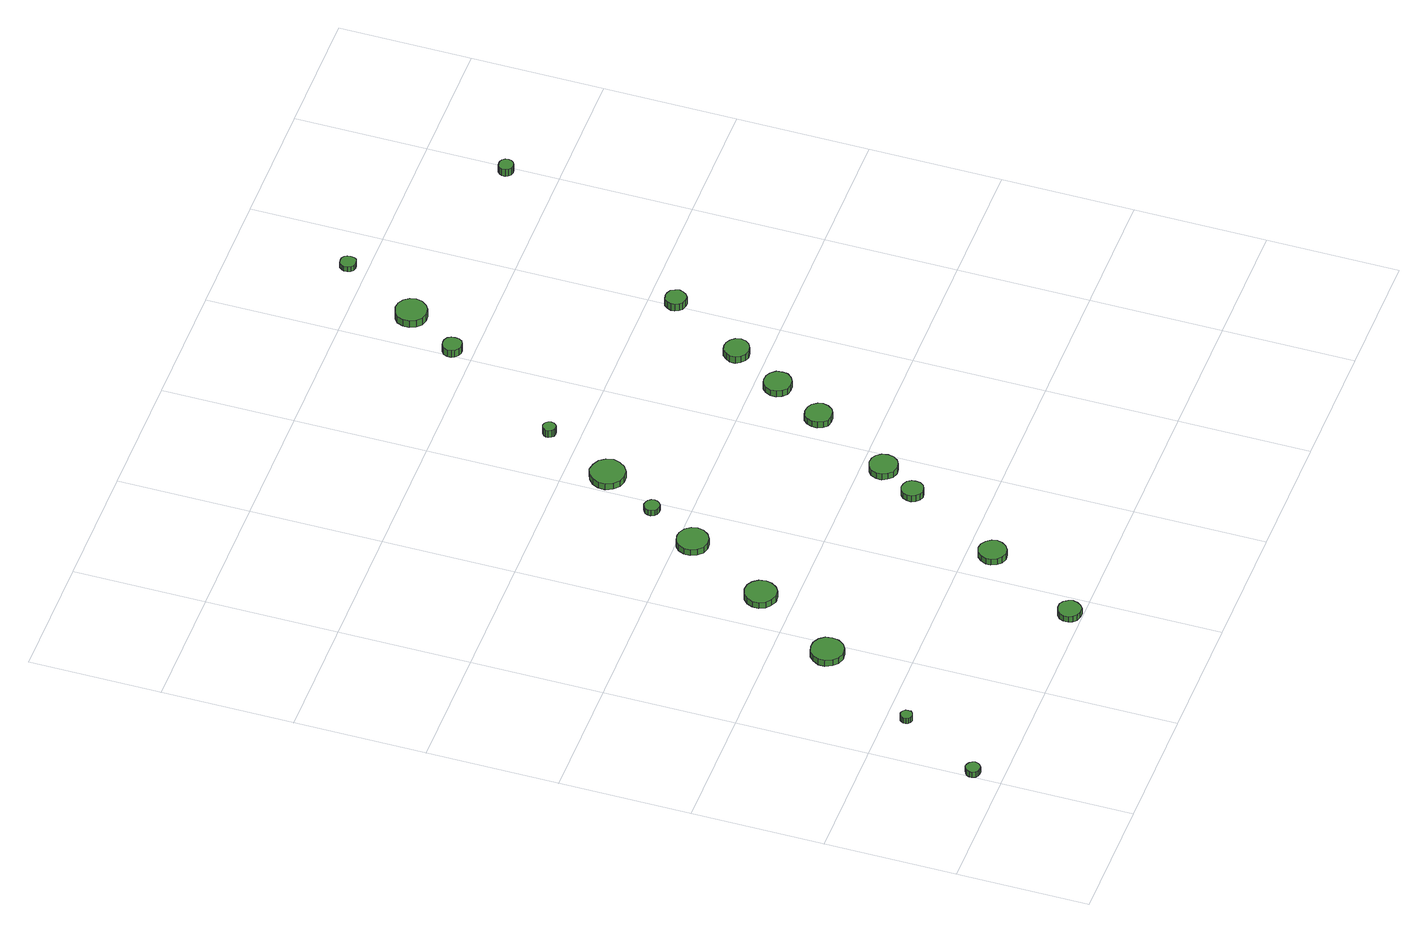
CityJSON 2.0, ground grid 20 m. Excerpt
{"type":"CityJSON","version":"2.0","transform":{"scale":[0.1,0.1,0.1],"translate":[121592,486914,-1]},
"CityObjects":{
"tree1":{"type":"SolitaryVegetationObject","attributes":{"function":"something"},"geometry":[{"type":"MultiSurface","lod":"1","boundaries":[[[0,1,2,3,4,5,6,7,8,9,10,11,12,13,14]],[[15,16,17,18,19,20,21,22,23,24,25,26,27,28,29]],[[0,29,28,1]],[[1,28,27,2]],[[2,27,26,3]],[[3,26,25,4]],[[4,25,24,5]],[[5,24,23,6]],[[6,23,22,7]],[[7,22,21,8]],[[8,21,20,9]],[[9,20,19,10]],[[10,19,18,11]],[[11,18,17,12]],[[12,17,16,13]],[[13,16,15,14]],[[14,15,29,0]]]}]},
"tree2":{"type":"SolitaryVegetationObject","attributes":{"function":"something"},"geometry":[{"type":"MultiSurface","lod":"1","boundaries":[[[30,31,32,33,34,35,36,37,38,39,40,41,42,43,44]],[[45,46,47,48,49,50,51,52,53,54,55,56,57,58,59]],[[30,59,58,31]],[[31,58,57,32]],[[32,57,56,33]],[[33,56,55,34]],[[34,55,54,35]],[[35,54,53,36]],[[36,53,52,37]],[[37,52,51,38]],[[38,51,50,39]],[[39,50,49,40]],[[40,49,48,41]],[[41,48,47,42]],[[42,47,46,43]],[[43,46,45,44]],[[44,45,59,30]]]}]},
"tree3":{"type":"SolitaryVegetationObject","attributes":{"function":"something"},"geometry":[{"type":"MultiSurface","lod":"1","boundaries":[[[60,61,62,63,64,65,66,67,68,69,70,71,72,73,74]],[[75,76,77,78,79,80,81,82,83,84,85,86,87,88,89]],[[60,89,88,61]],[[61,88,87,62]],[[62,87,86,63]],[[63,86,85,64]],[[64,85,84,65]],[[65,84,83,66]],[[66,83,82,67]],[[67,82,81,68]],[[68,81,80,69]],[[69,80,79,70]],[[70,79,78,71]],[[71,78,77,72]],[[72,77,76,73]],[[73,76,75,74]],[[74,75,89,60]]]}]},
"tree4":{"type":"SolitaryVegetationObject","attributes":{"function":"something"},"geometry":[{"type":"MultiSurface","lod":"1","boundaries":[[[90,91,92,93,94,95,96,97,98,99,100,101,102,103,104]],[[105,106,107,108,109,110,111,112,113,114,115,116,117,118,119]],[[90,119,118,91]],[[91,118,117,92]],[[92,117,116,93]],[[93,116,115,94]],[[94,115,114,95]],[[95,114,113,96]],[[96,113,112,97]],[[97,112,111,98]],[[98,111,110,99]],[[99,110,109,100]],[[100,109,108,101]],[[101,108,107,102]],[[102,107,106,103]],[[103,106,105,104]],[[104,105,119,90]]]}]},
"tree5":{"type":"SolitaryVegetationObject","attributes":{"function":"something"},"geometry":[{"type":"MultiSurface","lod":"1","boundaries":[[[120,121,122,123,124,125,126,127,128,129,130,131,132,133,134]],[[135,136,137,138,139,140,141,142,143,144,145,146,147,148,149]],[[120,149,148,121]],[[121,148,147,122]],[[122,147,146,123]],[[123,146,145,124]],[[124,145,144,125]],[[125,144,143,126]],[[126,143,142,127]],[[127,142,141,128]],[[128,141,140,129]],[[129,140,139,130]],[[130,139,138,131]],[[131,138,137,132]],[[132,137,136,133]],[[133,136,135,134]],[[134,135,149,120]]]}]},
"tree6":{"type":"SolitaryVegetationObject","attributes":{"function":"something"},"geometry":[{"type":"MultiSurface","lod":"1","boundaries":[[[150,151,152,153,154,155,156,157,158,159,160,161,162,163,164]],[[165,166,167,168,169,170,171,172,173,174,175,176,177,178,179]],[[150,179,178,151]],[[151,178,177,152]],[[152,177,176,153]],[[153,176,175,154]],[[154,175,174,155]],[[155,174,173,156]],[[156,173,172,157]],[[157,172,171,158]],[[158,171,170,159]],[[159,170,169,160]],[[160,169,168,161]],[[161,168,167,162]],[[162,167,166,163]],[[163,166,165,164]],[[164,165,179,150]]]}]},
"tree7":{"type":"SolitaryVegetationObject","attributes":{"function":"something"},"geometry":[{"type":"MultiSurface","lod":"1","boundaries":[[[180,181,182,183,184,185,186,187,188,189,190,191,192,193,194]],[[195,196,197,198,199,200,201,202,203,204,205,206,207,208,209]],[[180,209,208,181]],[[181,208,207,182]],[[182,207,206,183]],[[183,206,205,184]],[[184,205,204,185]],[[185,204,203,186]],[[186,203,202,187]],[[187,202,201,188]],[[188,201,200,189]],[[189,200,199,190]],[[190,199,198,191]],[[191,198,197,192]],[[192,197,196,193]],[[193,196,195,194]],[[194,195,209,180]]]}]},
"tree8":{"type":"SolitaryVegetationObject","attributes":{"function":"something"},"geometry":[{"type":"MultiSurface","lod":"1","boundaries":[[[210,211,212,213,214,215,216,217,218,219,220,221,222,223,224]],[[225,226,227,228,229,230,231,232,233,234,235,236,237,238,239]],[[210,239,238,211]],[[211,238,237,212]],[[212,237,236,213]],[[213,236,235,214]],[[214,235,234,215]],[[215,234,233,216]],[[216,233,232,217]],[[217,232,231,218]],[[218,231,230,219]],[[219,230,229,220]],[[220,229,228,221]],[[221,228,227,222]],[[222,227,226,223]],[[223,226,225,224]],[[224,225,239,210]]]}]},
"tree9":{"type":"SolitaryVegetationObject","attributes":{"function":"something"},"geometry":[{"type":"MultiSurface","lod":"1","boundaries":[[[240,241,242,243,244,245,246,247,248,249,250,251,252,253,254]],[[255,256,257,258,259,260,261,262,263,264,265,266,267,268,269]],[[240,269,268,241]],[[241,268,267,242]],[[242,267,266,243]],[[243,266,265,244]],[[244,265,264,245]],[[245,264,263,246]],[[246,263,262,247]],[[247,262,261,248]],[[248,261,260,249]],[[249,260,259,250]],[[250,259,258,251]],[[251,258,257,252]],[[252,257,256,253]],[[253,256,255,254]],[[254,255,269,240]]]}]},
"tree10":{"type":"SolitaryVegetationObject","attributes":{"function":"something"},"geometry":[{"type":"MultiSurface","lod":"1","boundaries":[[[270,271,272,273,274,275,276,277,278,279,280,281,282,283,284]],[[285,286,287,288,289,290,291,292,293,294,295,296,297,298,299]],[[270,299,298,271]],[[271,298,297,272]],[[272,297,296,273]],[[273,296,295,274]],[[274,295,294,275]],[[275,294,293,276]],[[276,293,292,277]],[[277,292,291,278]],[[278,291,290,279]],[[279,290,289,280]],[[280,289,288,281]],[[281,288,287,282]],[[282,287,286,283]],[[283,286,285,284]],[[284,285,299,270]]]}]},
"tree11":{"type":"SolitaryVegetationObject","attributes":{"function":"something"},"geometry":[{"type":"MultiSurface","lod":"1","boundaries":[[[300,301,302,303,304,305,306,307,308,309,310,311,312,313,314]],[[315,316,317,318,319,320,321,322,323,324,325,326,327,328,329]],[[300,329,328,301]],[[301,328,327,302]],[[302,327,326,303]],[[303,326,325,304]],[[304,325,324,305]],[[305,324,323,306]],[[306,323,322,307]],[[307,322,321,308]],[[308,321,320,309]],[[309,320,319,310]],[[310,319,318,311]],[[311,318,317,312]],[[312,317,316,313]],[[313,316,315,314]],[[314,315,329,300]]]}]},
"tree12":{"type":"SolitaryVegetationObject","attributes":{"function":"something"},"geometry":[{"type":"MultiSurface","lod":"1","boundaries":[[[330,331,332,333,334,335,336,337,338,339,340,341,342,343,344]],[[345,346,347,348,349,350,351,352,353,354,355,356,357,358,359]],[[330,359,358,331]],[[331,358,357,332]],[[332,357,356,333]],[[333,356,355,334]],[[334,355,354,335]],[[335,354,353,336]],[[336,353,352,337]],[[337,352,351,338]],[[338,351,350,339]],[[339,350,349,340]],[[340,349,348,341]],[[341,348,347,342]],[[342,347,346,343]],[[343,346,345,344]],[[344,345,359,330]]]}]},
"tree13":{"type":"SolitaryVegetationObject","attributes":{"function":"something"},"geometry":[{"type":"MultiSurface","lod":"1","boundaries":[[[360,361,362,363,364,365,366,367,368,369,370,371,372,373,374]],[[375,376,377,378,379,380,381,382,383,384,385,386,387,388,389]],[[360,389,388,361]],[[361,388,387,362]],[[362,387,386,363]],[[363,386,385,364]],[[364,385,384,365]],[[365,384,383,366]],[[366,383,382,367]],[[367,382,381,368]],[[368,381,380,369]],[[369,380,379,370]],[[370,379,378,371]],[[371,378,377,372]],[[372,377,376,373]],[[373,376,375,374]],[[374,375,389,360]]]}]},
"tree14":{"type":"SolitaryVegetationObject","attributes":{"function":"something"},"geometry":[{"type":"MultiSurface","lod":"1","boundaries":[[[390,391,392,393,394,395,396,397,398,399,400,401,402,403,404]],[[405,406,407,408,409,410,411,412,413,414,415,416,417,418,419]],[[390,419,418,391]],[[391,418,417,392]],[[392,417,416,393]],[[393,416,415,394]],[[394,415,414,395]],[[395,414,413,396]],[[396,413,412,397]],[[397,412,411,398]],[[398,411,410,399]],[[399,410,409,400]],[[400,409,408,401]],[[401,408,407,402]],[[402,407,406,403]],[[403,406,405,404]],[[404,405,419,390]]]}]},
"tree15":{"type":"SolitaryVegetationObject","attributes":{"function":"something"},"geometry":[{"type":"MultiSurface","lod":"1","boundaries":[[[420,421,422,423,424,425,426,427,428,429,430,431,432,433,434]],[[435,436,437,438,439,440,441,442,443,444,445,446,447,448,449]],[[420,449,448,421]],[[421,448,447,422]],[[422,447,446,423]],[[423,446,445,424]],[[424,445,444,425]],[[425,444,443,426]],[[426,443,442,427]],[[427,442,441,428]],[[428,441,440,429]],[[429,440,439,430]],[[430,439,438,431]],[[431,438,437,432]],[[432,437,436,433]],[[433,436,435,434]],[[434,435,449,420]]]}]},
"tree16":{"type":"SolitaryVegetationObject","attributes":{"function":"something"},"geometry":[{"type":"MultiSurface","lod":"1","boundaries":[[[450,451,452,453,454,455,456,457,458,459,460,461,462,463,464]],[[465,466,467,468,469,470,471,472,473,474,475,476,477,478,479]],[[450,479,478,451]],[[451,478,477,452]],[[452,477,476,453]],[[453,476,475,454]],[[454,475,474,455]],[[455,474,473,456]],[[456,473,472,457]],[[457,472,471,458]],[[458,471,470,459]],[[459,470,469,460]],[[460,469,468,461]],[[461,468,467,462]],[[462,467,466,463]],[[463,466,465,464]],[[464,465,479,450]]]}]},
"tree17":{"type":"SolitaryVegetationObject","attributes":{"function":"something"},"geometry":[{"type":"MultiSurface","lod":"1","boundaries":[[[480,481,482,483,484,485,486,487,488,489,490,491,492,493,494]],[[495,496,497,498,499,500,501,502,503,504,505,506,507,508,509]],[[480,509,508,481]],[[481,508,507,482]],[[482,507,506,483]],[[483,506,505,484]],[[484,505,504,485]],[[485,504,503,486]],[[486,503,502,487]],[[487,502,501,488]],[[488,501,500,489]],[[489,500,499,490]],[[490,499,498,491]],[[491,498,497,492]],[[492,497,496,493]],[[493,496,495,494]],[[494,495,509,480]]]}]},
"tree18":{"type":"SolitaryVegetationObject","attributes":{"function":"something"},"geometry":[{"type":"MultiSurface","lod":"1","boundaries":[[[510,511,512,513,514,515,516,517,518,519,520,521,522,523,524]],[[525,526,527,528,529,530,531,532,533,534,535,536,537,538,539]],[[510,539,538,511]],[[511,538,537,512]],[[512,537,536,513]],[[513,536,535,514]],[[514,535,534,515]],[[515,534,533,516]],[[516,533,532,517]],[[517,532,531,518]],[[518,531,530,519]],[[519,530,529,520]],[[520,529,528,521]],[[521,528,527,522]],[[522,527,526,523]],[[523,526,525,524]],[[524,525,539,510]]]}]},
"tree19":{"type":"SolitaryVegetationObject","attributes":{"function":"something"},"geometry":[{"type":"MultiSurface","lod":"1","boundaries":[[[540,541,542,543,544,545,546,547,548,549,550,551,552,553,554]],[[555,556,557,558,559,560,561,562,563,564,565,566,567,568,569]],[[540,569,568,541]],[[541,568,567,542]],[[542,567,566,543]],[[543,566,565,544]],[[544,565,564,545]],[[545,564,563,546]],[[546,563,562,547]],[[547,562,561,548]],[[548,561,560,549]],[[549,560,559,550]],[[550,559,558,551]],[[551,558,557,552]],[[552,557,556,553]],[[553,556,555,554]],[[554,555,569,540]]]}]},
"tree20":{"type":"SolitaryVegetationObject","attributes":{"function":"something"},"geometry":[{"type":"MultiSurface","lod":"1","boundaries":[[[570,571,572,573,574,575,576,577,578,579,580,581,582,583,584]],[[585,586,587,588,589,590,591,592,593,594,595,596,597,598,599]],[[570,599,598,571]],[[571,598,597,572]],[[572,597,596,573]],[[573,596,595,574]],[[574,595,594,575]],[[575,594,593,576]],[[576,593,592,577]],[[577,592,591,578]],[[578,591,590,579]],[[579,590,589,580]],[[580,589,588,581]],[[581,588,587,582]],[[582,587,586,583]],[[583,586,585,584]],[[584,585,599,570]]]}]}
},
"vertices":[
[22,46,16],[21,50,16],[18,54,16],[14,56,16],[10,57,16],[6,55,16],[2,52,16],[0,48,16],[0,44,16],[2,39,16],[6,36,16],[10,35,16],[14,35,16],[18,38,16],[21,41,16],[21,41,6],[18,38,6],[14,35,6],[10,35,6],[6,36,6],[2,39,6],[0,44,6],[0,48,6],[2,52,6],[6,55,6],[10,57,6],[14,56,6],[18,54,6],[21,50,6],[22,46,6],
[94,171,16],[94,175,16],[91,178,16],[88,180,16],[85,180,16],[81,179,16],[78,176,16],[77,173,16],[77,169,16],[78,166,16],[81,163,16],[85,162,16],[88,163,16],[91,164,16],[94,167,16],[94,167,6],[91,164,6],[88,163,6],[85,162,6],[81,163,6],[78,166,6],[77,169,6],[77,173,6],[78,176,6],[81,179,6],[85,180,6],[88,180,6],[91,178,6],[94,175,6],[94,171,6],
[203,322,17],[201,332,17],[195,340,17],[186,345,17],[176,346,17],[166,343,17],[159,336,17],[154,327,17],[154,317,17],[159,307,17],[166,300,17],[176,297,17],[186,298,17],[195,303,17],[201,312,17],[201,312,6],[195,303,6],[186,298,6],[176,297,6],[166,300,6],[159,307,6],[154,317,6],[154,327,6],[159,336,6],[166,343,6],[176,346,6],[186,345,6],[195,340,6],[201,332,6],[203,322,6],
[387,20,16],[385,27,16],[381,33,16],[375,37,16],[367,37,16],[360,35,16],[355,30,16],[352,24,16],[352,16,16],[355,10,16],[360,5,16],[367,3,16],[375,3,16],[381,7,16],[385,13,16],[385,13,6],[381,7,6],[375,3,6],[367,3,6],[360,5,6],[355,10,6],[352,16,6],[352,24,6],[355,30,6],[360,35,6],[367,37,6],[375,37,6],[381,33,6],[385,27,6],[387,20,6],
[286,450,17],[284,460,17],[278,468,17],[270,473,17],[260,474,17],[250,471,17],[243,464,17],[239,455,17],[239,445,17],[243,436,17],[250,430,17],[260,426,17],[270,427,17],[278,432,17],[284,441,17],[284,441,6],[278,432,6],[270,427,6],[260,426,6],[250,430,6],[243,436,6],[239,445,6],[239,455,6],[243,464,6],[250,471,6],[260,474,6],[270,473,6],[278,468,6],[284,460,6],[286,450,6],
[471,163,17],[469,171,17],[464,178,17],[457,183,17],[448,184,17],[440,181,17],[434,175,17],[430,167,17],[430,159,17],[434,151,17],[440,145,17],[448,142,17],[457,143,17],[464,148,17],[469,155,17],[469,155,6],[464,148,6],[457,143,6],[448,142,6],[440,145,6],[434,151,6],[430,159,6],[430,167,6],[434,175,6],[440,181,6],[448,184,6],[457,183,6],[464,178,6],[469,171,6],[471,163,6],
[360,578,17],[358,587,17],[352,595,17],[343,600,17],[334,601,17],[324,598,17],[317,592,17],[313,583,17],[313,573,17],[317,564,17],[324,557,17],[334,554,17],[343,555,17],[352,560,17],[358,568,17],[358,568,6],[352,560,6],[343,555,6],[334,554,6],[324,557,6],[317,564,6],[313,573,6],[313,583,6],[317,592,6],[324,598,6],[334,601,6],[343,600,6],[352,595,6],[358,587,6],[360,578,6],
[397,655,16],[396,660,16],[393,664,16],[389,666,16],[384,667,16],[379,665,16],[376,662,16],[374,658,16],[374,653,16],[376,648,16],[379,645,16],[384,644,16],[389,644,16],[393,647,16],[396,651,16],[396,651,6],[393,647,6],[389,644,6],[384,644,6],[379,645,6],[376,648,6],[374,653,6],[374,658,6],[376,662,6],[379,665,6],[384,667,6],[389,666,6],[393,664,6],[396,660,6],[397,655,6],
[552,313,17],[551,319,17],[547,325,17],[541,328,17],[534,329,17],[528,327,17],[523,322,17],[520,316,17],[520,309,17],[523,303,17],[528,298,17],[534,296,17],[541,297,17],[547,300,17],[551,306,17],[551,306,6],[547,300,6],[541,297,6],[534,296,6],[528,298,6],[523,303,6],[520,309,6],[520,316,6],[523,322,6],[528,327,6],[534,329,6],[541,328,6],[547,325,6],[551,319,6],[552,313,6],
[458,737,17],[455,748,17],[449,757,17],[439,762,17],[428,764,17],[418,760,17],[410,753,17],[405,743,17],[405,732,17],[410,722,17],[418,714,17],[428,711,17],[439,712,17],[449,718,17],[455,727,17],[455,727,6],[449,718,6],[439,712,6],[428,711,6],[418,714,6],[410,722,6],[405,732,6],[405,743,6],[410,753,6],[418,760,6],[428,764,6],[439,762,6],[449,757,6],[455,748,6],[458,737,6],
[592,368,17],[590,377,17],[585,384,17],[578,388,17],[569,389,17],[560,386,17],[554,381,17],[550,372,17],[550,364,17],[554,356,17],[560,350,17],[569,347,17],[578,348,17],[585,352,17],[590,359,17],[590,359,6],[585,352,6],[578,348,6],[569,347,6],[560,350,6],[554,356,6],[550,364,6],[550,372,6],[554,381,6],[560,386,6],[569,389,6],[578,388,6],[585,384,6],[590,377,6],[592,368,6],
[502,846,19],[501,850,19],[499,853,19],[496,855,19],[492,856,19],[488,854,19],[485,852,19],[483,848,19],[483,844,19],[485,840,19],[488,837,19],[492,836,19],[496,837,19],[499,839,19],[501,842,19],[501,842,6],[499,839,6],[496,837,6],[492,836,6],[488,837,6],[485,840,6],[483,844,6],[483,848,6],[485,852,6],[488,854,6],[492,856,6],[496,855,6],[499,853,6],[501,850,6],[502,846,6],
[664,490,17],[662,498,17],[657,505,17],[650,509,17],[641,510,17],[633,508,17],[627,502,17],[624,494,17],[624,486,17],[627,478,17],[633,472,17],[641,470,17],[650,471,17],[657,475,17],[662,482,17],[662,482,6],[657,475,6],[650,471,6],[641,470,6],[633,472,6],[627,478,6],[624,486,6],[624,494,6],[627,502,6],[633,508,6],[641,510,6],[650,509,6],[657,505,6],[662,498,6],[664,490,6],
[708,566,17],[707,575,17],[701,582,17],[694,586,17],[685,587,17],[677,585,17],[671,579,17],[667,571,17],[667,562,17],[671,554,17],[677,548,17],[685,546,17],[694,547,17],[701,551,17],[707,558,17],[707,558,6],[701,551,6],[694,547,6],[685,546,6],[677,548,6],[671,554,6],[667,562,6],[667,571,6],[671,579,6],[677,585,6],[685,587,6],[694,586,6],[701,582,6],[707,575,6],[708,566,6],
[625,1032,20],[624,1038,20],[621,1043,20],[615,1046,20],[609,1046,20],[604,1045,20],[599,1041,20],[597,1035,20],[597,1029,20],[599,1024,20],[604,1020,20],[609,1018,20],[615,1018,20],[621,1021,20],[624,1026,20],[624,1026,7],[621,1021,7],[615,1018,7],[609,1018,7],[604,1020,7],[599,1024,7],[597,1029,7],[597,1035,7],[599,1041,7],[604,1045,7],[609,1046,7],[615,1046,7],[621,1043,7],[624,1038,7],[625,1032,7],
[754,644,18],[752,652,18],[747,658,18],[740,662,18],[732,663,18],[725,661,18],[719,655,18],[715,648,18],[715,640,18],[719,633,18],[725,627,18],[732,625,18],[740,626,18],[747,630,18],[752,636,18],[752,636,6],[747,630,6],[740,626,6],[732,625,6],[725,627,6],[719,633,6],[715,640,6],[715,648,6],[719,655,6],[725,661,6],[732,663,6],[740,662,6],[747,658,6],[752,652,6],[754,644,6],
[685,1111,19],[683,1120,19],[677,1128,19],[669,1133,19],[659,1134,19],[649,1131,19],[642,1125,19],[638,1116,19],[638,1106,19],[642,1097,19],[649,1090,19],[659,1087,19],[669,1088,19],[677,1093,19],[683,1101,19],[683,1101,6],[677,1093,6],[669,1088,6],[659,1087,6],[649,1090,6],[642,1097,6],[638,1106,6],[638,1116,6],[642,1125,6],[649,1131,6],[659,1134,6],[669,1133,6],[677,1128,6],[683,1120,6],[685,1111,6],
[817,758,24],[815,764,24],[812,770,24],[806,773,24],[800,774,24],[793,772,24],[789,767,24],[786,761,24],[786,755,24],[789,749,24],[793,745,24],[800,743,24],[806,743,24],[812,747,24],[815,752,24],[815,752,11],[812,747,11],[806,743,11],[800,743,11],[793,745,11],[789,749,11],[786,755,11],[786,761,11],[789,767,11],[793,772,11],[800,774,11],[806,773,11],[812,770,11],[815,764,11],[817,758,11],
[743,1229,16],[742,1234,16],[740,1238,16],[735,1241,16],[730,1241,16],[725,1240,16],[722,1236,16],[720,1232,16],[720,1227,16],[722,1222,16],[725,1219,16],[730,1217,16],[735,1218,16],[740,1220,16],[742,1224,16],[742,1224,7],[740,1220,7],[735,1218,7],[730,1217,7],[725,1219,7],[722,1222,7],[720,1227,7],[720,1232,7],[722,1236,7],[725,1240,7],[730,1241,7],[735,1241,7],[740,1238,7],[742,1234,7],[743,1229,7],
[1001,1077,22],[1000,1082,22],[997,1086,22],[993,1088,22],[989,1088,22],[984,1087,22],[981,1084,22],[979,1080,22],[979,1075,22],[981,1071,22],[984,1068,22],[989,1066,22],[993,1067,22],[997,1069,22],[1000,1073,22],[1000,1073,9],[997,1069,9],[993,1067,9],[989,1066,9],[984,1068,9],[981,1071,9],[979,1075,9],[979,1080,9],[981,1084,9],[984,1087,9],[989,1088,9],[993,1088,9],[997,1086,9],[1000,1082,9],[1001,1077,9]
]}
